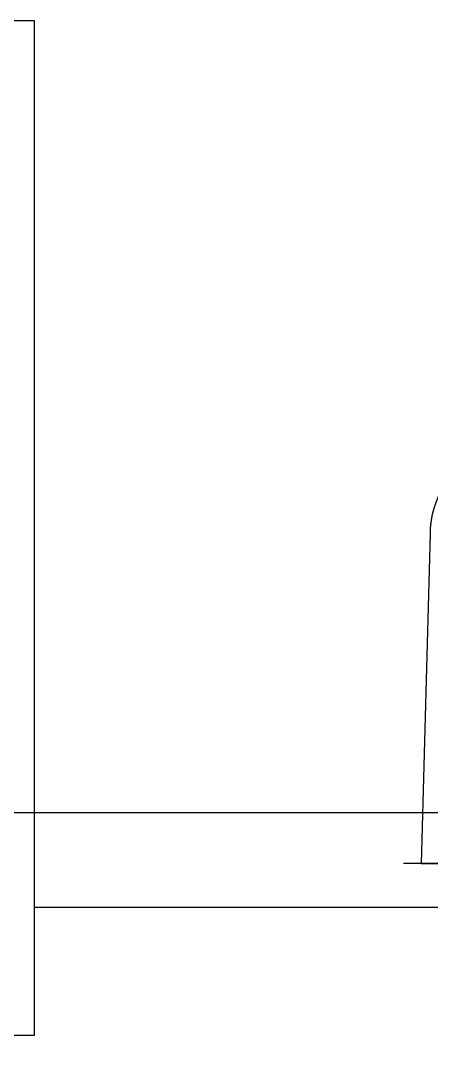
# Model space of a CAD drawing. Header units: millimetres. Extents: x 2148 to 2681, y 758 to 986.
# Drawn here: x 2428.204 to 2428.3556, y 950.7756 to 951.1568 of the extents above; entities that cross this region are included whole.
import ezdxf

# ---------------------------------------------------------------- set-up
doc = ezdxf.new("R2010")
doc.units = ezdxf.units.MM
doc.linetypes.add('CENTER2', pattern=[28.575, 19.05, -3.175, 3.175, -3.175])
for name, color, linetype in [('0.1', 193, 'Continuous'), ('0.4', 121, 'Continuous'), ('cladding', 2, 'Continuous'), ('D', 1, 'Continuous'), ('ELAYOUT', 4, 'Continuous'), ('S_GRID LINES', 252, 'Continuous')]:
    doc.layers.add(name, color=color, linetype=linetype)

msp = doc.modelspace()

# ---------------------------------------------------------------- linework, layer by layer
at = {"layer": '0.1'}
for p, q in [((2428.3551338, 950.9673609, 0), (2428.3518658, 950.8454459, 0)), ((2428.3551338, 950.9673609, 0), (2428.3518658, 950.8454459, 0)), ((2428.3551338, 950.9673609, 0), (2428.3518658, 950.8454459, 0)), ((2428.3551338, 950.9673609, 0), (2428.3518658, 950.8454459, 0)), ((2428.3551338, 950.9673609, 0), (2428.3518658, 950.8454459, 0)), ((2428.3551338, 950.9673609, 0), (2428.3518658, 950.8454459, 0)), ((2428.3551338, 950.9673609, 0), (2428.3518658, 950.8454459, 0)), ((2428.3551338, 950.9673609, 0), (2428.3518658, 950.8454459, 0)), ((2428.3551338, 950.9673609, 0), (2428.3518658, 950.8454459, 0)), ((2428.3551338, 950.9673609, 0), (2428.3518658, 950.8454459, 0)), ((2428.638216, 950.8454459, 0), (2428.345383, 950.8454459, 0)), ((2428.638216, 950.8454459, 0), (2428.345383, 950.8454459, 0)), ((2428.638216, 950.8454459, 0), (2428.345383, 950.8454459, 0)), ((2428.638216, 950.8454459, 0), (2428.345383, 950.8454459, 0)), ((2428.638216, 950.8454459, 0), (2428.345383, 950.8454459, 0)), ((2428.638216, 950.8454459, 0), (2428.345383, 950.8454459, 0)), ((2428.638216, 950.8454459, 0), (2428.345383, 950.8454459, 0)), ((2428.638216, 950.8454459, 0), (2428.345383, 950.8454459, 0)), ((2428.638216, 950.8454459, 0), (2428.345383, 950.8454459, 0)), ((2428.638216, 950.8454459, 0), (2428.345383, 950.8454459, 0)), ((2428.3518658, 950.8454459, 0), (2428.6317332, 950.8454459, 0)), ((2428.3518658, 950.8454459, 0), (2428.6317332, 950.8454459, 0)), ((2428.3518658, 950.8454459, 0), (2428.6317332, 950.8454459, 0)), ((2428.3518658, 950.8454459, 0), (2428.6317332, 950.8454459, 0)), ((2428.3518658, 950.8454459, 0), (2428.6317332, 950.8454459, 0)), ((2428.3518658, 950.8454459, 0), (2428.6317332, 950.8454459, 0)), ((2428.3518658, 950.8454459, 0), (2428.6317332, 950.8454459, 0)), ((2428.3518658, 950.8454459, 0), (2428.6317332, 950.8454459, 0)), ((2428.3518658, 950.8454459, 0), (2428.6317332, 950.8454459, 0)), ((2428.3518658, 950.8454459, 0), (2428.6317332, 950.8454459, 0))]:
    msp.add_line(p, q, dxfattribs=at)
msp.add_arc((2428.3884665, 950.9671548, 0), 0.0333332, 134.760146, 180, dxfattribs=at)
msp.add_arc((2428.3884665, 950.9671548, 0), 0.0333332, 134.760146, 180, dxfattribs=at)
msp.add_arc((2428.3884665, 950.9671548, 0), 0.0333332, 134.760146, 180, dxfattribs=at)
msp.add_arc((2428.3884665, 950.9671548, 0), 0.0333332, 134.760146, 180, dxfattribs=at)
msp.add_arc((2428.3884665, 950.9671548, 0), 0.0333332, 134.760146, 180, dxfattribs=at)
msp.add_arc((2428.3884665, 950.9671548, 0), 0.0333332, 134.760146, 180, dxfattribs=at)
msp.add_arc((2428.3884665, 950.9671548, 0), 0.0333332, 134.760146, 180, dxfattribs=at)
msp.add_arc((2428.3884665, 950.9671548, 0), 0.0333332, 134.760146, 180, dxfattribs=at)
msp.add_arc((2428.3884665, 950.9671548, 0), 0.0333332, 134.760146, 180, dxfattribs=at)
msp.add_arc((2428.3884665, 950.9671548, 0), 0.0333332, 134.760146, 180, dxfattribs=at)
at = {"layer": '0.4', "color": 193, "lineweight": 0, "ltscale": 0.5}
for p, q in [((2428.3518658, 950.8454459, 0), (2428.3551338, 950.9673609, 0)), ((2428.3518658, 950.8454459, 0), (2428.3551338, 950.9673609, 0)), ((2428.3518658, 950.8454459, 0), (2428.3551338, 950.9673609, 0)), ((2428.3518658, 950.8454459, 0), (2428.3551338, 950.9673609, 0)), ((2428.3518658, 950.8454459, 0), (2428.3551338, 950.9673609, 0)), ((2428.3518658, 950.8454459, 0), (2428.3551338, 950.9673609, 0)), ((2428.3518658, 950.8454459, 0), (2428.3551338, 950.9673609, 0)), ((2428.3518658, 950.8454459, 0), (2428.3551338, 950.9673609, 0)), ((2428.3518658, 950.8454459, 0), (2428.3551338, 950.9673609, 0)), ((2428.3518658, 950.8454459, 0), (2428.3551338, 950.9673609, 0)), ((2428.4285589, 950.8454459, 0), (2428.3518658, 950.8454459, 0)), ((2428.4285589, 950.8454459, 0), (2428.3518658, 950.8454459, 0)), ((2428.4285589, 950.8454459, 0), (2428.3518658, 950.8454459, 0)), ((2428.4285589, 950.8454459, 0), (2428.3518658, 950.8454459, 0)), ((2428.4285589, 950.8454459, 0), (2428.3518658, 950.8454459, 0)), ((2428.4285589, 950.8454459, 0), (2428.3518658, 950.8454459, 0)), ((2428.4285589, 950.8454459, 0), (2428.3518658, 950.8454459, 0)), ((2428.4285589, 950.8454459, 0), (2428.3518658, 950.8454459, 0)), ((2428.4285589, 950.8454459, 0), (2428.3518658, 950.8454459, 0)), ((2428.4285589, 950.8454459, 0), (2428.3518658, 950.8454459, 0))]:
    msp.add_line(p, q, dxfattribs=at)
msp.add_arc((2428.3884665, 950.9671548, 0), 0.0333332, 134.760146, 179.645802, dxfattribs=at)
msp.add_arc((2428.3884665, 950.9671548, 0), 0.0333332, 134.760146, 179.645802, dxfattribs=at)
msp.add_arc((2428.3884665, 950.9671548, 0), 0.0333332, 134.760146, 179.645802, dxfattribs=at)
msp.add_arc((2428.3884665, 950.9671548, 0), 0.0333332, 134.760146, 179.645802, dxfattribs=at)
msp.add_arc((2428.3884665, 950.9671548, 0), 0.0333332, 134.760146, 179.645802, dxfattribs=at)
msp.add_arc((2428.3884665, 950.9671548, 0), 0.0333332, 134.760146, 179.645802, dxfattribs=at)
msp.add_arc((2428.3884665, 950.9671548, 0), 0.0333332, 134.760146, 179.645802, dxfattribs=at)
msp.add_arc((2428.3884665, 950.9671548, 0), 0.0333332, 134.760146, 179.645802, dxfattribs=at)
msp.add_arc((2428.3884665, 950.9671548, 0), 0.0333332, 134.760146, 179.645802, dxfattribs=at)
msp.add_arc((2428.3884665, 950.9671548, 0), 0.0333332, 134.760146, 179.645802, dxfattribs=at)
at = {"layer": 'cladding', "elevation": 0}
msp.add_lwpolyline([(2427.8839329, 951.156811), (2428.2089329, 951.156811), (2428.2089329, 950.781811), (2427.8839329, 950.781811)], close=True, dxfattribs=at)
at = {"layer": 'D', "ltscale": 0.5}
msp.add_line((2428.047329, 950.8642082), (2432.788657, 950.8642082), dxfattribs=at)
at = {"layer": 'D', "ltscale": 0.5, "elevation": 0}
msp.add_lwpolyline([(2428.047329, 943.0950475), (2428.047329, 950.8642082), (2432.547329, 950.8642082), (2432.547329, 943.0950475)], close=True, dxfattribs=at)
at = {"layer": 'ELAYOUT', "ltscale": 10}
msp.add_line((2428.2089329, 950.8293112, 0), (2431.407787, 950.8293112, 0), dxfattribs=at)
at = {"layer": 'S_GRID LINES', "linetype": 'CENTER2', "ltscale": 0.2}
msp.add_line((2455.1998717, 950.9709359, 0), (2392.5518229, 950.9709359, 0), dxfattribs=at)

doc.saveas('drawing.dxf')
